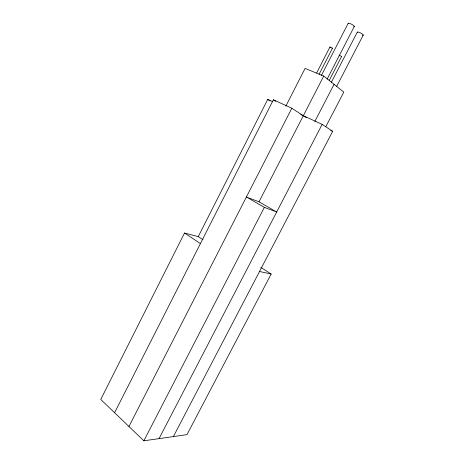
<?xml version="1.0" encoding="UTF-8"?>
<svg xmlns="http://www.w3.org/2000/svg" width="464" height="464" viewBox="0 0 464 464"><rect width="100%" height="100%" fill="white"/><g stroke="black" fill="none" stroke-linecap="round" stroke-linejoin="round"><path stroke-width="0.7" d="M203.081 239.807L198.25 236.628L184.521 233.027L100.746 399.452L143.852 440.8L186.975 434.646L271.173 274.038L260.826 267.351M198.25 236.628L267.74 99.406L272.907 101.778M114.585 412.728L273.389 99.806L291.833 108.222L306.327 117.688M285.841 106.134L305.086 68.428L323.739 76.044L343.812 92.116L325.798 126.759M128.946 426.503L291.833 108.222M316.622 72.981L329.939 47.021L331.226 47.386L332.45 48.273L319.116 74.234M321.384 75.464L348.162 23.374M259.005 201.817L276.677 211.984L264.352 207.379L246.396 197.003L259.005 201.817L323.739 76.044M327.126 79.17L354.316 26.436M329.243 80.434L341.62 56.451L339.149 55.141M143.852 440.8L264.352 207.379M331.284 82.464L357.257 32.202M314.812 121.516L334.063 84.309M336.533 86.635L363.254 35.049M159.036 438.631L322.161 124.364L300.73 114.533M173.385 436.583L332.653 131.324L322.161 124.364M332.45 48.273L332.056 48.273M341.62 56.451L341.214 56.44M259.521 271.498L271.173 274.038M330.739 130.442L332.653 131.324M267.74 99.406L270.141 100.937M273.389 99.806L275.749 101.326M184.521 233.027L200.425 243.588M330.542 47.554L329.939 47.021M348.226 23.618A3.439 0.748 27.1 0 1 351.822 24.36A3.439 0.748 27.1 0 1 353.812 26.599M357.373 32.457A3.347 0.708 26.9 0 1 358.945 32.283A3.347 0.708 26.9 0 1 362.691 34.324A3.347 0.708 26.9 0 1 362.396 35.2"/></g></svg>
